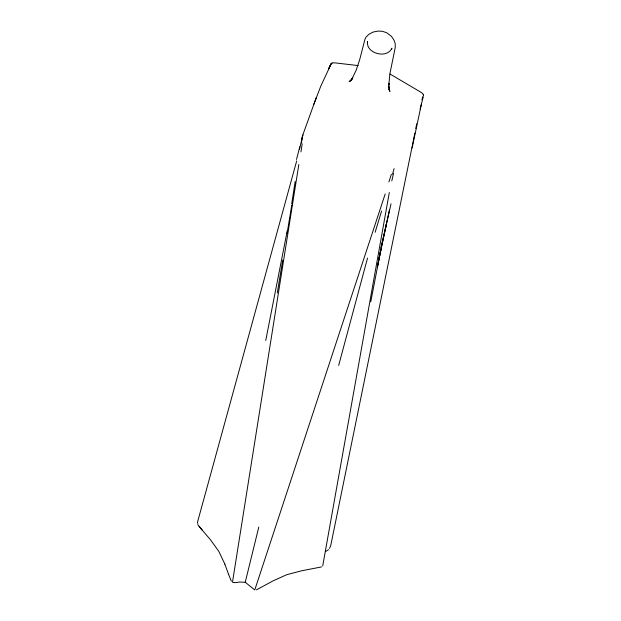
<?xml version="1.0" encoding="UTF-8"?>
<svg xmlns="http://www.w3.org/2000/svg" width="621" height="621" viewBox="0 0 621 621"><rect width="100%" height="100%" fill="white"/><g stroke="black" fill="none" stroke-linecap="round" stroke-linejoin="round"><path stroke-width="0.93" d="M291.707 203.797L295.161 181.534M385.183 193.962L254.765 589.95L245.241 582.25L258.786 527.082M298.833 164.472L232.557 581.761L232.658 582.397L235.149 582.653L239.9 582.024L245.248 582.304M300.944 151.873L302.202 143.816M301.418 143.032L302.419 137.272M277.284 292.965L282.71 260.075M287.081 233.465L291.769 205.046M389.313 192.51L322.703 566.01M287.267 230.647L265.741 340.494M370.768 301.806L380.945 249.091L377.32 267.177L386.51 223.645L380.914 247.756M412.585 144.344L414.844 133.135M415.783 128.469L416.722 123.796M412.398 145.283L330.737 545.541L329.51 548.32M412.111 147.969L421.543 103.505M367.314 42.717L367.578 41.467C365.622 53.553 387.147 59.135 391.882 48.19L391.533 49.61M378.554 260.106L389.406 210.123M299.462 149.374L302.838 134.936L301.806 138.995M385.501 228.163L391.044 203.773M391.797 180.913L393.504 173.523M420.145 109.024L423.204 97.008M394.133 168.601L392.534 174.152M296.496 159.45L299.803 146.789M338.67 365.404L367.539 258.064M296.698 160.87L197.82 521.003L197.416 522.696L197.812 523.464M381.581 211.055L375.138 232.293M421.923 99.779L423.017 96.232M302.326 136.356L316.353 97.388M388.932 181.922L391.37 174.276M313.83 104.297L320.847 86.024L331.35 63.474L333.128 62.775L335.899 62.977L358.146 65.585M328.594 549.655L325.404 551.681M351.331 80.272L349.149 81.599L351.851 79.379L350.337 80.909L352.759 77.726L351.68 79.566L356.097 70.359L359.683 59.678L365.024 39.007L366.041 37.19L368.633 34.465L373.074 32.067L378.329 31.05L382.513 31.322L386.759 32.766L391.432 36.336L394.18 40.443L395.197 43.664L395.267 47.367L389.856 73.946L388.808 85.085L388.855 83.253L388.971 88.174L388.723 86.335L389.414 90.324L389.041 89.036M331.49 63.381L332.134 63.016M256.426 589.872L273.31 580.751L286.786 574.689L301.55 570.8L321.538 566.926M390.081 74.07L420.052 91.722L422.513 93.352L423.584 95.331L423.359 94.446M199.023 526.398L210.395 539.665L218.817 551.378L224.849 564.085M202.57 530.536L197.75 524.535M231.354 581.233L228.551 574.309M389.056 89.385L389.934 91.473L389.126 89.16M224.779 563.907L228.621 574.495M330.217 65.376L328.486 69.117L331.21 63.598L330.217 65.376"/></g></svg>
